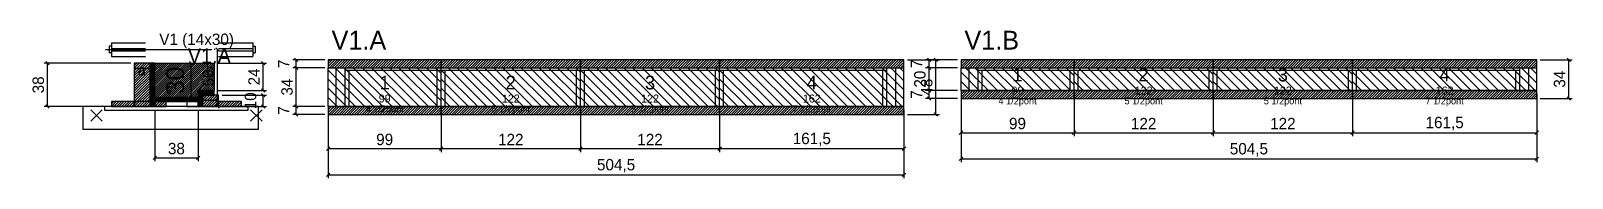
# Model space of a CAD drawing. Extents: x -69 to 1282, y -97 to 32.
import ezdxf
from ezdxf.enums import TextEntityAlignment as Align

# ---------------------------------------------------------------- set-up
doc = ezdxf.new("R2010")
doc.units = 0
for name, color, linetype in [('5', 5, 'Continuous'), ('barrote', 126, 'Continuous'), ('CONCRETO', 251, 'Continuous'), ('COTA', 241, 'Continuous'), ('Cota Seção (2x)', 241, 'Continuous'), ('detalhes', 7, 'Continuous'), ('Hachura', 251, 'Continuous'), ('Madeira', 126, 'Continuous'), ('NOMENCLATURA', 7, 'Continuous'), ('Painéis', 200, 'Continuous'), ('presilha', 224, 'Continuous'), ('Reaproveitamento', 30, 'Continuous'), ('SARR_2.2x7', 40, 'Continuous'), ('SARR_3.5x7', 81, 'Continuous'), ('SCO-___-LAJ', 224, 'Continuous'), ('TENSOR', 224, 'Continuous'), ('texto', 7, 'Continuous'), ('Texto Seção', 7, 'Continuous')]:
    doc.layers.add(name, color=color, linetype=linetype)
doc.dimstyles.new('PAINEL', dxfattribs={"dimtxt": 10, "dimasz": 3, "dimexe": 3, "dimexo": 3, "dimgap": 3, "dimtad": 1, "dimblk": 'OBLIQUE', "dimblk1": 'OBLIQUE', "dimcen": 2.5, "dimclrd": 4, "dimclre": 4, "dimclrt": 240, "dimazin": 3, "dimtfac": 1, "dimtmove": 0, "dimatfit": 3})
doc.dimstyles.new('SECAO2X', dxfattribs={"dimtxt": 16, "dimasz": 3, "dimexe": 3, "dimexo": 3, "dimgap": 3, "dimtad": 1, "dimblk": 'OBLIQUE', "dimblk1": 'OBLIQUE', "dimcen": 2.5, "dimclrd": 4, "dimclre": 4, "dimclrt": 240, "dimazin": 3, "dimtfac": 1, "dimtmove": 0, "dimatfit": 3})

# ---------------------------------------------------------------- blocks, each defined once
blk = doc.blocks.new('_OBLIQUE')
at = {"color": 0, "linetype": 'BYBLOCK'}
blk.add_line((-0.5, -0.5), (0.5, 0.5), dxfattribs=at)

msp = doc.modelspace()

# ---------------------------------------------------------------- hatches: boundary and pattern name
at = {"layer": 'COTA'}
h = msp.add_hatch(dxfattribs=at)
h.set_pattern_fill('ANSI31', scale=0.4)
h.paths.add_polyline_path([(40, -26), (40, 4), (92, 4), (92, -20), (78, -20), (78, -26)])
h = msp.add_hatch(dxfattribs=at)
h.set_pattern_fill('ANSI31', scale=0.5)
h.paths.add_polyline_path([(192, 0), (291, 0), (291, 7), (192, 7)])
h = msp.add_hatch(dxfattribs=at)
h.set_pattern_fill('ANSI31', scale=0.5)
h.paths.add_polyline_path([(291, 0), (413, 0), (413, 7), (291, 7)])
h = msp.add_hatch(dxfattribs=at)
h.set_pattern_fill('ANSI31', scale=0.5)
h.paths.add_polyline_path([(413, 0), (535, 0), (535, 7), (413, 7)])
h = msp.add_hatch(dxfattribs=at)
h.set_pattern_fill('ANSI31', scale=0.5)
h.paths.add_polyline_path([(535, 0), (696.5, 0), (696.5, 7), (535, 7)])
h = msp.add_hatch(dxfattribs=at)
h.set_pattern_fill('ANSI31', scale=0.5)
h.paths.add_polyline_path([(746.5, 0), (845.5, 0), (845.5, 7), (746.5, 7)])
h = msp.add_hatch(dxfattribs=at)
h.set_pattern_fill('ANSI31', scale=0.5)
h.paths.add_polyline_path([(845.5, 0), (967.5, 0), (967.5, 7), (845.5, 7)])
h = msp.add_hatch(dxfattribs=at)
h.set_pattern_fill('ANSI31', scale=0.5)
h.paths.add_polyline_path([(967.5, 0), (1089.5, 0), (1089.5, 7), (967.5, 7)])
h = msp.add_hatch(dxfattribs=at)
h.set_pattern_fill('ANSI31', scale=0.5)
h.paths.add_polyline_path([(1089.5, 0), (1251, 0), (1251, 7), (1089.5, 7)])
h = msp.add_hatch(dxfattribs=at)
h.set_pattern_fill('ANSI31', scale=0.5)
h.paths.add_polyline_path([(746.5, -27), (845.5, -27), (845.5, -20), (746.5, -20)])
h = msp.add_hatch(dxfattribs=at)
h.set_pattern_fill('ANSI31', scale=0.5)
h.paths.add_polyline_path([(845.5, -27), (967.5, -27), (967.5, -20), (845.5, -20)])
h = msp.add_hatch(dxfattribs=at)
h.set_pattern_fill('ANSI31', scale=0.5)
h.paths.add_polyline_path([(967.5, -27), (1089.5, -27), (1089.5, -20), (967.5, -20)])
h = msp.add_hatch(dxfattribs=at)
h.set_pattern_fill('ANSI31', scale=0.5)
h.paths.add_polyline_path([(1089.5, -27), (1251, -27), (1251, -20), (1089.5, -20)])
h = msp.add_hatch(dxfattribs=at)
h.set_pattern_fill('ANSI31', scale=0.5)
h.paths.add_polyline_path([(192, -41), (291, -41), (291, -34), (192, -34)])
h = msp.add_hatch(dxfattribs=at)
h.set_pattern_fill('ANSI31', scale=0.5)
h.paths.add_polyline_path([(291, -41), (413, -41), (413, -34), (291, -34)])
h = msp.add_hatch(dxfattribs=at)
h.set_pattern_fill('ANSI31', scale=0.5)
h.paths.add_polyline_path([(413, -41), (535, -41), (535, -34), (413, -34)])
h = msp.add_hatch(dxfattribs=at)
h.set_pattern_fill('ANSI31', scale=0.5)
h.paths.add_polyline_path([(535, -41), (696.5, -41), (696.5, -34), (535, -34)])
at = {"layer": 'Hachura'}
h = msp.add_hatch(dxfattribs=at)
h.set_pattern_fill('ANSI31', scale=0.5)
h.paths.add_polyline_path([(22, -34), (36, -34), (36, 4), (22, 4)])
h = msp.add_hatch(dxfattribs=at)
h.set_pattern_fill('ANSI31', scale=0.5)
h.paths.add_polyline_path([(22, -0.4), (36, -0.4), (36, 4), (22, 4)])
h = msp.add_hatch(dxfattribs=at)
h.set_pattern_fill('SOLID')
h.paths.add_polyline_path([(36, -34), (40, -34), (40, 4), (36, 4)])
h = msp.add_hatch(dxfattribs=at)
h.set_pattern_fill('SOLID')
h.paths.add_polyline_path([(40, -29.6), (78, -29.6), (78, -26), (40, -26)])
h = msp.add_hatch(dxfattribs=at)
h.set_pattern_fill('SOLID')
h.paths.add_polyline_path([(78, -24), (92, -24), (92, -20), (78, -20)])
h = msp.add_hatch(dxfattribs=at)
h.set_pattern_fill('SOLID')
h.paths.add_polyline_path([(78, -34), (82, -34), (82, -24), (78, -24)])
h = msp.add_hatch(dxfattribs=at)
h.set_pattern_fill('ANSI31', scale=0.5)
h.paths.add_polyline_path([(82, -34), (96, -34), (96, -24), (82, -24)])
h = msp.add_hatch(dxfattribs=at)
h.set_pattern_fill('ANSI31', scale=0.5)
h.paths.add_polyline_path([(82, -28.4), (96, -28.4), (96, -24), (82, -24)])
h = msp.add_hatch(dxfattribs=at)
h.set_pattern_fill('ANSI31', scale=0.5)
h.paths.add_polyline_path([(2, -34), (22, -34), (22, -29.6), (2, -29.6)])
h = msp.add_hatch(dxfattribs=at)
h.set_pattern_fill('ANSI31', scale=0.5)
h.paths.add_polyline_path([(40, -34), (50, -34), (50, -29.6), (40, -29.6)])
h = msp.add_hatch(dxfattribs=at)
h.set_pattern_fill('ANSI31', scale=0.5)
h.paths.add_polyline_path([(96, -34), (116, -34), (116, -29.6), (96, -29.6)])

# ---------------------------------------------------------------- linework, layer by layer
for p, q in [((0, 19), (0, 13)), ((2, 19), (0, 19)), ((2, 22), (32, 22)), ((2, 22), (2, 10)), ((2, 17), (32, 17)), ((2, 15), (32, 15)), ((96, 22), (126, 22)), ((96, 17), (126, 17)), ((96, 15), (126, 15)), ((126, 22), (126, 10)), ((126, 19), (128, 19)), ((128, 19), (128, 13)), ((2, 13), (0, 13)), ((2, 10), (32, 10)), ((96, 10), (126, 10)), ((126, 13), (128, 13))]:
    msp.add_line(p, q)
at = {"layer": 'barrote'}
msp.add_lwpolyline([(-23, -54), (131, -54), (131, -34), (-23, -34)], close=True, dxfattribs=at)
at = {"layer": 'CONCRETO'}
msp.add_lwpolyline([(40, -26), (40, 4), (92, 4), (92, -20), (78, -20), (78, -26)], close=True, dxfattribs=at)
at = {"layer": 'Madeira'}
for points in [[(22, -34), (36, -34), (36, 4), (22, 4)], [(22, -0.4), (36, -0.4), (36, 4), (22, 4)], [(82, -34), (96, -34), (96, -24), (82, -24)], [(82, -28.4), (96, -28.4), (96, -24), (82, -24)], [(2, -34), (22, -34), (22, -29.6), (2, -29.6)], [(22, -34), (36, -34), (36, -29.6), (22, -29.6)], [(40, -34), (50, -34), (50, -29.6), (40, -29.6)], [(68, -34), (78, -34), (78, -29.6), (68, -29.6)], [(96, -34), (116, -34), (116, -29.6), (96, -29.6)]]:
    msp.add_lwpolyline(points, close=True, dxfattribs=at)
at = {"layer": 'Painéis'}
for p, q in [((192, 0), (291, 0)), ((192, -34), (192, 0)), ((291, -34), (291, 0)), ((291, -34), (291, 0)), ((291, 0), (413, 0)), ((291, -34), (291, 0)), ((413, -34), (413, 0)), ((413, -34), (413, 0)), ((413, 0), (535, 0)), ((413, -34), (413, 0)), ((535, -34), (535, 0)), ((535, -34), (535, 0)), ((535, 0), (696.5, 0)), ((535, -34), (535, 0)), ((696.5, -34), (696.5, 0)), ((746.5, 0), (845.5, 0)), ((746.5, -20), (746.5, 0)), ((845.5, -20), (845.5, 0)), ((845.5, -20), (845.5, 0)), ((845.5, 0), (967.5, 0)), ((845.5, -20), (845.5, 0)), ((967.5, -20), (967.5, 0)), ((967.5, -20), (967.5, 0)), ((967.5, 0), (1089.5, 0)), ((967.5, -20), (967.5, 0)), ((1089.5, -20), (1089.5, 0)), ((1089.5, -20), (1089.5, 0)), ((1089.5, 0), (1251, 0)), ((1089.5, -20), (1089.5, 0)), ((1251, -20), (1251, 0)), ((746.5, -20), (845.5, -20)), ((845.5, -20), (967.5, -20)), ((967.5, -20), (1089.5, -20)), ((1089.5, -20), (1251, -20)), ((192, -34), (291, -34)), ((291, -34), (413, -34)), ((413, -34), (535, -34)), ((535, -34), (696.5, -34))]:
    msp.add_line(p, q, dxfattribs=at)
for points in [[(36, -34), (40, -34), (40, 4), (36, 4)], [(40, -29.6), (78, -29.6), (78, -26), (40, -26)], [(78, -24), (92, -24), (92, -20), (78, -20)], [(78, -34), (82, -34), (82, -24), (78, -24)]]:
    msp.add_lwpolyline(points, close=True, dxfattribs=at)
at = {"layer": 'presilha'}
for p, q in [((-16, -47), (-6, -37)), ((-16, -37), (-6, -47)), ((124, -47), (134, -37)), ((124, -37), (134, -47))]:
    msp.add_line(p, q, dxfattribs=at)
at = {"layer": 'Reaproveitamento', "color": 30}
for p, q in [((232, -34), (198, 0)), ((240, -34), (206, 0)), ((248, -34), (214, 0)), ((256, -34), (222, 0)), ((264, -34), (230, 0)), ((272, -34), (238, 0)), ((280, -34), (246, 0)), ((288, -34), (254, 0)), ((291, -29), (262, 0)), ((291, -21), (270, 0)), ((291, -13), (278, 0)), ((291, -5), (286, 0)), ((331, -34), (297, 0)), ((339, -34), (305, 0)), ((347, -34), (313, 0)), ((355, -34), (321, 0)), ((363, -34), (329, 0)), ((371, -34), (337, 0)), ((379, -34), (345, 0)), ((387, -34), (353, 0)), ((395, -34), (361, 0)), ((403, -34), (369, 0)), ((411, -34), (377, 0)), ((413, -28), (385, 0)), ((413, -20), (393, 0)), ((413, -12), (401, 0)), ((413, -4), (409, 0)), ((453, -34), (419, 0)), ((461, -34), (427, 0)), ((469, -34), (435, 0)), ((477, -34), (443, 0)), ((485, -34), (451, 0)), ((493, -34), (459, 0)), ((501, -34), (467, 0)), ((509, -34), (475, 0)), ((517, -34), (483, 0)), ((525, -34), (491, 0)), ((533, -34), (499, 0)), ((535, -28), (507, 0)), ((535, -20), (515, 0)), ((535, -12), (523, 0)), ((535, -4), (531, 0)), ((575, -34), (541, 0)), ((583, -34), (549, 0)), ((591, -34), (557, 0)), ((599, -34), (565, 0)), ((607, -34), (573, 0)), ((615, -34), (581, 0)), ((623, -34), (589, 0)), ((631, -34), (597, 0)), ((639, -34), (605, 0)), ((647, -34), (613, 0)), ((655, -34), (621, 0)), ((663, -34), (629, 0)), ((671, -34), (637, 0)), ((679, -34), (645, 0)), ((687, -34), (653, 0)), ((695, -34), (661, 0)), ((696.5, -27.5), (669, 0)), ((696.5, -19.5), (677, 0)), ((696.5, -11.5), (685, 0)), ((696.5, -3.5), (693, 0)), ((770.5, -20), (750.5, 0)), ((778.5, -20), (758.5, 0)), ((786.5, -20), (766.5, 0)), ((794.5, -20), (774.5, 0)), ((802.5, -20), (782.5, 0)), ((810.5, -20), (790.5, 0)), ((818.5, -20), (798.5, 0)), ((826.5, -20), (806.5, 0)), ((834.5, -20), (814.5, 0)), ((842.5, -20), (822.5, 0)), ((845.5, -15), (830.5, 0)), ((845.5, -7), (838.5, 0)), ((869.5, -20), (849.5, 0)), ((877.5, -20), (857.5, 0)), ((885.5, -20), (865.5, 0)), ((893.5, -20), (873.5, 0)), ((901.5, -20), (881.5, 0)), ((909.5, -20), (889.5, 0)), ((917.5, -20), (897.5, 0)), ((925.5, -20), (905.5, 0)), ((933.5, -20), (913.5, 0)), ((941.5, -20), (921.5, 0)), ((949.5, -20), (929.5, 0)), ((957.5, -20), (937.5, 0)), ((965.5, -20), (945.5, 0)), ((967.5, -14), (953.5, 0)), ((967.5, -6), (961.5, 0)), ((991.5, -20), (971.5, 0)), ((999.5, -20), (979.5, 0)), ((1007.5, -20), (987.5, 0)), ((1015.5, -20), (995.5, 0)), ((1023.5, -20), (1003.5, 0)), ((1031.5, -20), (1011.5, 0)), ((1039.5, -20), (1019.5, 0)), ((1047.5, -20), (1027.5, 0)), ((1055.5, -20), (1035.5, 0)), ((1063.5, -20), (1043.5, 0)), ((1071.5, -20), (1051.5, 0)), ((1079.5, -20), (1059.5, 0)), ((1087.5, -20), (1067.5, 0)), ((1089.5, -14), (1075.5, 0)), ((1089.5, -6), (1083.5, 0)), ((1113.5, -20), (1093.5, 0)), ((1121.5, -20), (1101.5, 0)), ((1129.5, -20), (1109.5, 0)), ((1137.5, -20), (1117.5, 0)), ((1145.5, -20), (1125.5, 0)), ((1153.5, -20), (1133.5, 0)), ((1161.5, -20), (1141.5, 0)), ((1169.5, -20), (1149.5, 0)), ((1177.5, -20), (1157.5, 0)), ((1185.5, -20), (1165.5, 0)), ((1193.5, -20), (1173.5, 0)), ((1201.5, -20), (1181.5, 0)), ((1209.5, -20), (1189.5, 0)), ((1217.5, -20), (1197.5, 0)), ((1225.5, -20), (1205.5, 0)), ((1233.5, -20), (1213.5, 0)), ((1241.5, -20), (1221.5, 0)), ((1249.5, -20), (1229.5, 0)), ((1251, -13.5), (1237.5, 0)), ((1251, -5.5), (1245.5, 0)), ((224, -34), (192, -2)), ((216, -34), (192, -10)), ((323, -34), (291, -2)), ((315, -34), (291, -10)), ((445, -34), (413, -2)), ((437, -34), (413, -10)), ((567, -34), (535, -2)), ((559, -34), (535, -10)), ((762.5, -20), (746.5, -4)), ((754.5, -20), (746.5, -12)), ((861.5, -20), (845.5, -4)), ((853.5, -20), (845.5, -12)), ((983.5, -20), (967.5, -4)), ((975.5, -20), (967.5, -12)), ((1105.5, -20), (1089.5, -4)), ((1097.5, -20), (1089.5, -12)), ((208, -34), (192, -18)), ((200, -34), (192, -26)), ((307, -34), (291, -18)), ((299, -34), (291, -26)), ((429, -34), (413, -18)), ((421, -34), (413, -26)), ((551, -34), (535, -18)), ((543, -34), (535, -26)), ((746.5, -20), (746.5, -20)), ((845.5, -20), (845.5, -20)), ((967.5, -20), (967.5, -20)), ((1089.5, -20), (1089.5, -20)), ((192, -34), (192, -34)), ((291, -34), (291, -34)), ((413, -34), (413, -34)), ((535, -34), (535, -34))]:
    msp.add_line(p, q, dxfattribs=at)
at = {"layer": 'SARR_2.2x7'}
for p, q in [((199, -34), (199, 0)), ((689.5, -34), (689.5, 0)), ((753.5, -20), (753.5, 0)), ((1244, -20), (1244, 0)), ((207, -2.2), (291, -2.2)), ((291, -2.2), (413, -2.2)), ((413, -2.2), (535, -2.2)), ((535, -2.2), (681.5, -2.2)), ((761.5, -2.2), (845.5, -2.2)), ((845.5, -2.2), (967.5, -2.2)), ((967.5, -2.2), (1089.5, -2.2)), ((1089.5, -2.2), (1236, -2.2))]:
    msp.add_line(p, q, dxfattribs=at)
at = {"layer": 'SARR_3.5x7'}
for p, q in [((207, -34), (207, 0)), ((291, -34), (291, 0)), ((291, -34), (291, 0)), ((413, -34), (413, 0)), ((413, -34), (413, 0)), ((535, -34), (535, 0)), ((535, -34), (535, 0)), ((681.5, -34), (681.5, 0)), ((761.5, -20), (761.5, 0)), ((845.5, -20), (845.5, 0)), ((845.5, -20), (845.5, 0)), ((967.5, -20), (967.5, 0)), ((967.5, -20), (967.5, 0)), ((1089.5, -20), (1089.5, 0)), ((1089.5, -20), (1089.5, 0)), ((1236, -20), (1236, 0)), ((210.5, -34), (210.5, -2.2)), ((287.5, -34), (287.5, -2.2)), ((294.5, -34), (294.5, -2.2)), ((409.5, -34), (409.5, -2.2)), ((416.5, -34), (416.5, -2.2)), ((531.5, -34), (531.5, -2.2)), ((538.5, -34), (538.5, -2.2)), ((678, -34), (678, -2.2)), ((765, -20), (765, -2.2)), ((842, -20), (842, -2.2)), ((849, -20), (849, -2.2)), ((964, -20), (964, -2.2)), ((971, -20), (971, -2.2)), ((1086, -20), (1086, -2.2)), ((1093, -20), (1093, -2.2)), ((1232.5, -20), (1232.5, -2.2)), ((761.5, -20), (765, -20)), ((842, -20), (845.5, -20)), ((845.5, -20), (849, -20)), ((964, -20), (967.5, -20)), ((967.5, -20), (971, -20)), ((1086, -20), (1089.5, -20)), ((1089.5, -20), (1093, -20)), ((1232.5, -20), (1236, -20)), ((207, -34), (210.5, -34)), ((287.5, -34), (291, -34)), ((291, -34), (294.5, -34)), ((409.5, -34), (413, -34)), ((413, -34), (416.5, -34)), ((531.5, -34), (535, -34)), ((535, -34), (538.5, -34)), ((678, -34), (681.5, -34))]:
    msp.add_line(p, q, dxfattribs=at)
at = {"layer": 'SCO-___-LAJ'}
for points in [[(192, 0), (291, 0), (291, 7), (192, 7)], [(291, 0), (413, 0), (413, 7), (291, 7)], [(413, 0), (535, 0), (535, 7), (413, 7)], [(535, 0), (696.5, 0), (696.5, 7), (535, 7)], [(746.5, 0), (845.5, 0), (845.5, 7), (746.5, 7)], [(845.5, 0), (967.5, 0), (967.5, 7), (845.5, 7)], [(967.5, 0), (1089.5, 0), (1089.5, 7), (967.5, 7)], [(1089.5, 0), (1251, 0), (1251, 7), (1089.5, 7)], [(746.5, -27), (845.5, -27), (845.5, -20), (746.5, -20)], [(845.5, -27), (967.5, -27), (967.5, -20), (845.5, -20)], [(967.5, -27), (1089.5, -27), (1089.5, -20), (967.5, -20)], [(1089.5, -27), (1251, -27), (1251, -20), (1089.5, -20)], [(-4, -37.2), (122, -37.2), (122, -34), (-4, -34)], [(192, -41), (291, -41), (291, -34), (192, -34)], [(291, -41), (413, -41), (413, -34), (291, -34)], [(413, -41), (535, -41), (535, -34), (413, -34)], [(535, -41), (696.5, -41), (696.5, -34), (535, -34)]]:
    msp.add_lwpolyline(points, close=True, dxfattribs=at)
at = {"layer": 'TENSOR'}
msp.add_line((-3, 16), (90, 16), dxfattribs=at)

# ---------------------------------------------------------------- texts
at = {"layer": '5'}
for s, height, p in [('1', 12, (796, -6)), ('2', 12, (906.5, -6)), ('3', 12, (1028.5, -6)), ('4', 12, (1170.25, -6)), ('1', 12, (241.5, -13)), ('2', 12, (352, -13)), ('3', 12, (474, -13)), ('4', 12, (615.75, -13)), ('99', 7, (241.5, -27)), ('122', 7, (352, -27)), ('122', 7, (474, -27)), ('162', 7, (615.75, -27)), ('99', 7, (796, -20)), ('122', 7, (906.5, -20)), ('122', 7, (1028.5, -20)), ('162', 7, (1170.25, -20))]:
    msp.add_text(s, height=height, dxfattribs=at).set_placement(p, align=Align.MIDDLE_CENTER)
at = {"layer": 'detalhes'}
for s, p in [('a', (25, -6.7)), ('b', (85, -6.7)), ('c', (50, -23.5))]:
    msp.add_text(s, height=9.6, dxfattribs=at).set_placement(p)
at = {"layer": 'NOMENCLATURA'}
for s, p in [('V1.A', (195, 16)), ('V1.B', (749.5, 16))]:
    msp.add_text(s, height=16.5, dxfattribs=at).set_placement(p)
at = {"layer": 'texto', "char_height": 6, "attachment_point": 5}
for s, insert in [('4 1/2pont', (796, -30)), ('5 1/2pont', (906.5, -30)), ('5 1/2pont', (1028.5, -30)), ('7 1/2pont', (1170.25, -30)), ('4 1/2pont', (241.5, -37)), ('5 1/2pont', (352, -37)), ('5 1/2pont', (474, -37)), ('7 1/2pont', (615.75, -37))]:
    msp.add_mtext(s, dxfattribs=dict(at, insert=insert))
at = {"layer": 'Texto Seção'}
for s, height, p in [('V1 (14x30)', 10, (44, 20)), ('V1.A', 13, (69, 4))]:
    msp.add_text(s, height=height, dxfattribs=at).set_placement(p)

# ---------------------------------------------------------------- dimensions: what is measured, and where the dimension line sits
at = {"layer": 'COTA'}
for base, p1, p2 in [((95, -34), (96, -34), (96, 16)), ((-54, -34), (2, -34), (22, 4)), ((135, -20), (92, -20), (92, 4)), ((164, 0), (192, 0), (192, 7)), ((164, -34), (192, -34), (192, 0)), ((724.5, -41), (696.5, -41), (696.5, 7)), ((718.5, 0), (746.5, 0), (746.5, 7)), ((718.5, -20), (746.5, -20), (746.5, 0)), ((1279, -27), (1251, -27), (1251, 7)), ((135, -34), (96, -34), (96, -24)), ((718.5, -27), (746.5, -27), (746.5, -20)), ((164, -41), (192, -41), (192, -34))]:
    msp.add_linear_dim(base=base, p1=p1, p2=p2, angle=90, dimstyle='PAINEL', dxfattribs=at).render()
for base, p1, p2 in [((746.5, -57), (746.5, -20), (845.5, -20)), ((746.5, -80), (746.5, -20), (1251, -20)), ((845.5, -57), (845.5, -20), (967.5, -20)), ((967.5, -57), (967.5, -20), (1089.5, -20)), ((1089.5, -57), (1089.5, -20), (1251, -20)), ((40, -79), (40, -34), (78, -34)), ((192, -71), (192, -34), (291, -34)), ((192, -94), (192, -34), (696.5, -34)), ((291, -71), (291, -34), (413, -34)), ((413, -71), (413, -34), (535, -34)), ((535, -71), (535, -34), (696.5, -34))]:
    msp.add_linear_dim(base=base, p1=p1, p2=p2, dimstyle='PAINEL', dxfattribs=at).render()
at = {"layer": 'Cota Seção (2x)'}
msp.add_linear_dim(base=(72, -26), p1=(40, -26), p2=(40, 4), angle=90, dimstyle='SECAO2X', dxfattribs=at).render()

doc.saveas('drawing.dxf')
